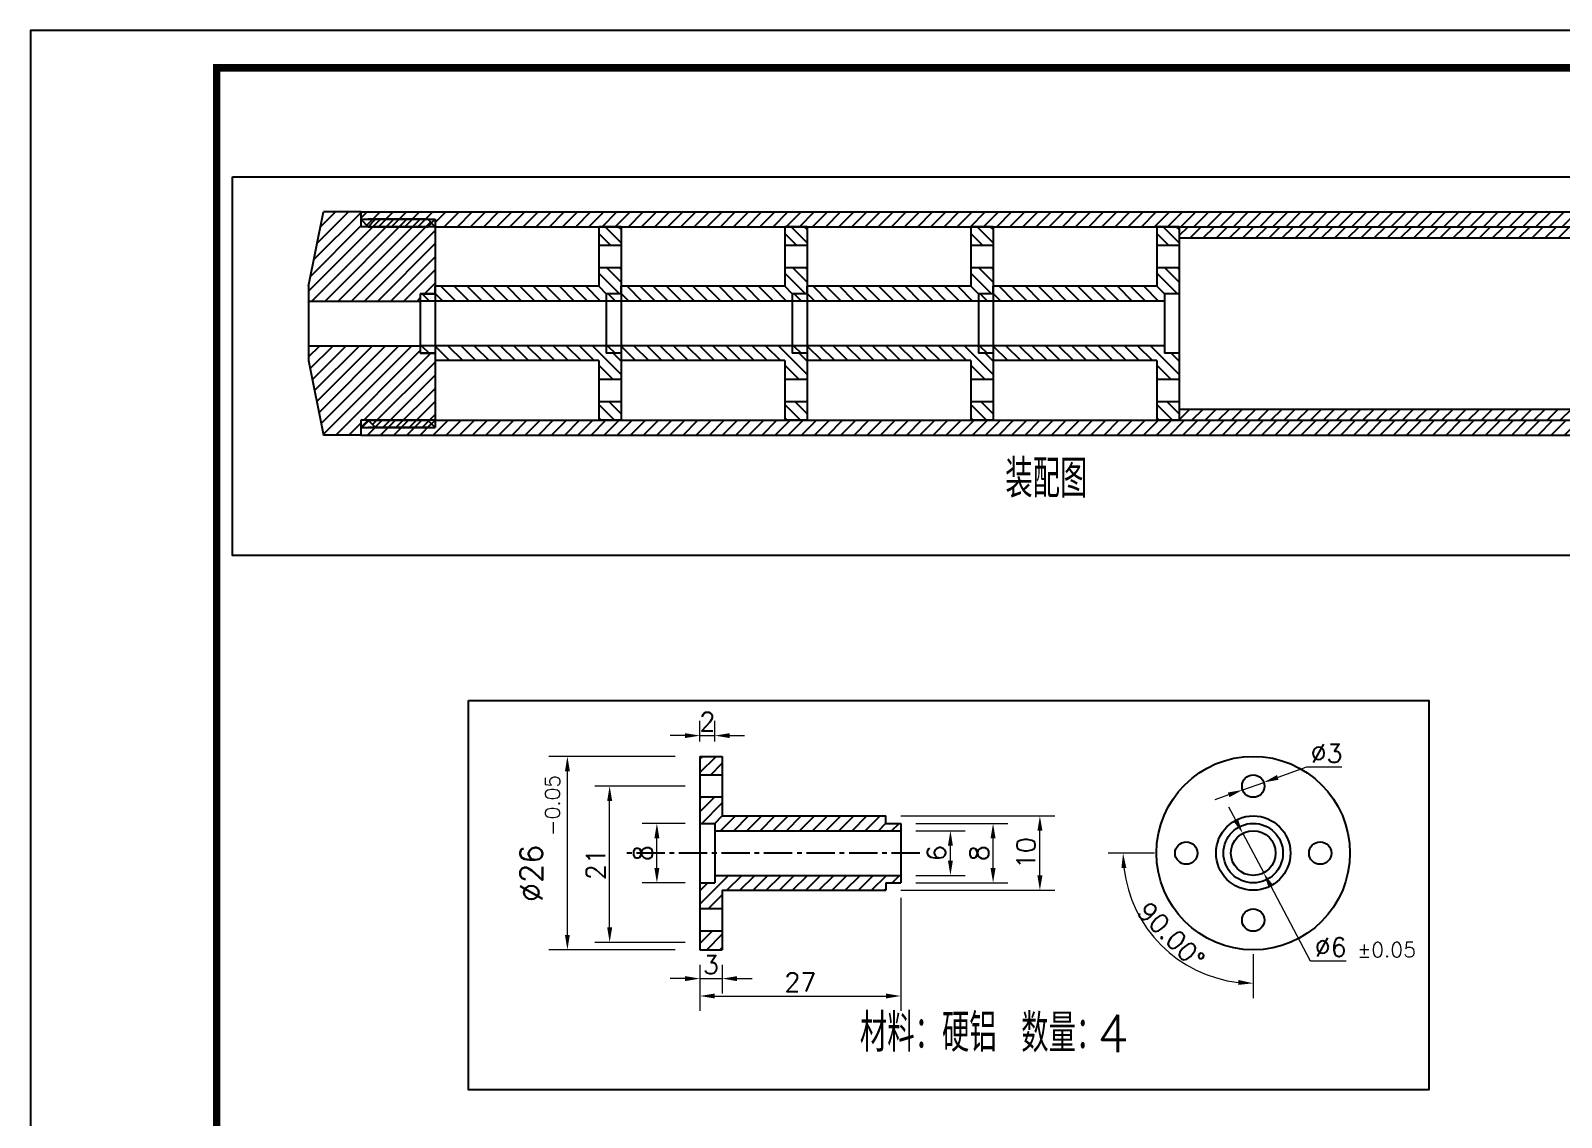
# Model space of a CAD drawing. Header units: millimetres. Extents: x 6728 to 8819, y -1283 to 914.
# Drawn here: x 7458.7 to 7664.4, y -354.6 to -208.6 of the extents above; entities that cross this region are included whole.
import ezdxf

# ---------------------------------------------------------------- set-up
doc = ezdxf.new("R2010")
doc.units = ezdxf.units.MM
doc.header["$LTSCALE"] = 1000
doc.linetypes.add('CENTER2', pattern=[28.575, 19.05, -3.175, 3.175, -3.175])
doc.linetypes.add('DASHDOTX3', pattern=[508, 254, -127, 0, -127])
for name, color, linetype in [('PUB_TEXT', 7, 'Continuous'), ('PUB_TITLE', 7, 'Continuous'), ('中线', 1, 'DASHDOTX3')]:
    doc.layers.add(name, color=color, linetype=linetype)
doc.styles.get("Standard").update_dxf_attribs({"font": 'txt.shx', "bigfont": 'gbcbig.shx'})
doc.styles.add('样式 1', font='txt.shx', dxfattribs={"height": 5.5, "bigfont": 'gbcbig.shx'})
doc.dimstyles.new('DIMN1', dxfattribs={"dimscale": 0.01, "dimtxt": 300, "dimasz": 200, "dimexe": 250, "dimexo": 300, "dimgap": 150, "dimtad": 1, "dimtoh": 1, "dimdsep": 46, "dimtxsty": 'Standard', "dimcen": 2.5, "dimclrd": 256, "dimclre": 256, "dimazin": 0, "dimtfac": 1, "dimtix": 1, "dimtmove": 1, "dimatfit": 0, "dimfxl": 0, "dimtolj": 1, "dimlwd": 9, "dimlwe": 9, "dimarcsym": 0})
doc.dimstyles.new('ISO-25', dxfattribs={"dimtxt": 2.5, "dimasz": 2, "dimexe": 2, "dimexo": 2, "dimtad": 1, "dimtoh": 1, "dimdsep": 46, "dimtxsty": 'Standard', "dimcen": 2.5, "dimclrd": 256, "dimclre": 256, "dimazin": 0, "dimtfac": 1, "dimtix": 1, "dimtmove": 1, "dimatfit": 0, "dimfxl": 0, "dimtolj": 1, "dimlwd": 9, "dimlwe": 9, "dimarcsym": 0})

# ---------------------------------------------------------------- blocks, each defined once
blk = doc.blocks.new('*D719')
at = {"lineweight": 9}
for p, q in [((7545.27, -306.12), (7528.29, -306.12)), ((7530.79, -330.12), (7530.79, -308.12)), ((7545.27, -332.12), (7528.29, -332.12))]:
    blk.add_line(p, q, dxfattribs=at)
for points in [[(7530.46, -308.12), (7531.12, -308.12), (7530.79, -306.12)], [(7530.46, -330.12), (7531.12, -330.12), (7530.79, -332.12)]]:
    blk.add_solid(points)
at = {"layer": 'Defpoints', "color": 0}
for p in [(7530.79, -306.12), (7548.27, -306.12), (7548.27, -332.12)]:
    blk.add_point(p, dxfattribs=at)
at = {"color": 0, "insert": (7525.94, -323.18), "char_height": 3, "attachment_point": 5, "rotation": 90}
blk.add_mtext('\\A1; %%c26', dxfattribs=at)
blk = doc.blocks.new('*D118')
at = {"lineweight": 9}
for p, q in [((7548.6, -334.12), (7548.6, -337.98)), ((7551.6, -334.12), (7551.6, -337.98)), ((7546.6, -335.98), (7544.6, -335.98)), ((7548.6, -335.98), (7551.6, -335.98)), ((7553.6, -335.98), (7555.6, -335.98))]:
    blk.add_line(p, q, dxfattribs=at)
for points in [[(7546.6, -335.65), (7546.6, -336.32), (7548.6, -335.98)], [(7553.6, -335.65), (7553.6, -336.32), (7551.6, -335.98)]]:
    blk.add_solid(points)
at = {"layer": 'Defpoints', "color": 0}
for p in [(7548.6, -332.12), (7551.6, -332.12), (7551.6, -335.98)]:
    blk.add_point(p, dxfattribs=at)
at = {"color": 0, "insert": (7550.1, -334.11), "char_height": 2.5, "attachment_point": 5}
blk.add_mtext('\\A1;3', dxfattribs=at)
blk = doc.blocks.new('*D117')
at = {"lineweight": 9}
for p, q in [((7548.6, -304.12), (7548.6, -301.33)), ((7550.6, -304.12), (7550.6, -301.33)), ((7546.6, -303.33), (7544.6, -303.33)), ((7548.6, -303.33), (7550.6, -303.33)), ((7552.6, -303.33), (7554.6, -303.33))]:
    blk.add_line(p, q, dxfattribs=at)
for points in [[(7546.6, -303), (7546.6, -303.66), (7548.6, -303.33)], [(7552.6, -303), (7552.6, -303.66), (7550.6, -303.33)]]:
    blk.add_solid(points)
at = {"layer": 'Defpoints', "color": 0}
for p in [(7550.6, -303.33), (7548.6, -306.12), (7550.6, -306.12)]:
    blk.add_point(p, dxfattribs=at)
at = {"color": 0, "insert": (7549.6, -301.45), "char_height": 2.5, "attachment_point": 5}
blk.add_mtext('\\A1;2', dxfattribs=at)
blk = doc.blocks.new('*D116')
at = {"lineweight": 9}
for p, q in [((7546.6, -315.12), (7540.82, -315.12)), ((7542.82, -321.12), (7542.82, -317.12)), ((7546.6, -323.12), (7540.82, -323.12))]:
    blk.add_line(p, q, dxfattribs=at)
for points in [[(7542.48, -317.12), (7543.15, -317.12), (7542.82, -315.12)], [(7542.48, -321.12), (7543.15, -321.12), (7542.82, -323.12)]]:
    blk.add_solid(points)
at = {"layer": 'Defpoints', "color": 0}
for p in [(7542.82, -315.12), (7548.6, -315.12), (7548.6, -323.12)]:
    blk.add_point(p, dxfattribs=at)
at = {"color": 0, "insert": (7540.94, -319.12), "char_height": 2.5, "attachment_point": 5, "rotation": 90}
blk.add_mtext('\\A1;8', dxfattribs=at)
blk = doc.blocks.new('*D115')
at = {"lineweight": 9}
for p, q in [((7546.6, -310.11), (7534.47, -310.11)), ((7536.47, -329.11), (7536.47, -312.11)), ((7546.6, -331.11), (7534.47, -331.11))]:
    blk.add_line(p, q, dxfattribs=at)
for points in [[(7536.14, -312.11), (7536.81, -312.11), (7536.47, -310.11)], [(7536.14, -329.11), (7536.81, -329.11), (7536.47, -331.11)]]:
    blk.add_solid(points)
at = {"layer": 'Defpoints', "color": 0}
for p in [(7536.47, -310.11), (7548.6, -310.11), (7548.6, -331.11)]:
    blk.add_point(p, dxfattribs=at)
at = {"color": 0, "insert": (7534.6, -320.61), "char_height": 2.5, "attachment_point": 5, "rotation": 90}
blk.add_mtext('\\A1;21', dxfattribs=at)
blk = doc.blocks.new('*D114')
at = {"lineweight": 9}
for p, q in [((7575.6, -314.12), (7596.29, -314.12)), ((7594.29, -322.12), (7594.29, -316.12)), ((7575.6, -324.12), (7596.29, -324.12))]:
    blk.add_line(p, q, dxfattribs=at)
for points in [[(7593.96, -316.12), (7594.63, -316.12), (7594.29, -314.12)], [(7593.96, -322.12), (7594.63, -322.12), (7594.29, -324.12)]]:
    blk.add_solid(points)
at = {"layer": 'Defpoints', "color": 0}
for p in [(7573.6, -314.12), (7594.29, -314.12), (7573.6, -324.12)]:
    blk.add_point(p, dxfattribs=at)
at = {"color": 0, "insert": (7592.42, -319.12), "char_height": 2.5, "attachment_point": 5, "rotation": 90}
blk.add_mtext('\\A1;10', dxfattribs=at)
blk = doc.blocks.new('*D113')
at = {"lineweight": 9}
for p, q in [((7577.6, -315.12), (7590, -315.12)), ((7588, -321.12), (7588, -317.12)), ((7577.6, -323.12), (7590, -323.12))]:
    blk.add_line(p, q, dxfattribs=at)
for points in [[(7587.66, -317.12), (7588.33, -317.12), (7588, -315.12)], [(7587.66, -321.12), (7588.33, -321.12), (7588, -323.12)]]:
    blk.add_solid(points)
at = {"layer": 'Defpoints', "color": 0}
for p in [(7575.6, -315.12), (7588, -315.12), (7575.6, -323.12)]:
    blk.add_point(p, dxfattribs=at)
at = {"color": 0, "insert": (7586.12, -319.12), "char_height": 2.5, "attachment_point": 5, "rotation": 90}
blk.add_mtext('\\A1;8', dxfattribs=at)
blk = doc.blocks.new('*D112')
at = {"lineweight": 9}
for p, q in [((7577.6, -316.12), (7584.27, -316.12)), ((7582.27, -320.12), (7582.27, -318.12)), ((7577.6, -322.12), (7584.27, -322.12))]:
    blk.add_line(p, q, dxfattribs=at)
for points in [[(7581.93, -318.12), (7582.6, -318.12), (7582.27, -316.12)], [(7581.93, -320.12), (7582.6, -320.12), (7582.27, -322.12)]]:
    blk.add_solid(points)
at = {"layer": 'Defpoints', "color": 0}
for p in [(7575.6, -316.12), (7582.27, -316.12), (7575.6, -322.12)]:
    blk.add_point(p, dxfattribs=at)
at = {"color": 0, "insert": (7580.39, -319.12), "char_height": 2.5, "attachment_point": 5, "rotation": 90}
blk.add_mtext('\\A1;6', dxfattribs=at)
blk = doc.blocks.new('*D111')
at = {"lineweight": 9}
for p, q in [((7575.6, -325.12), (7575.6, -340.32)), ((7548.6, -334.12), (7548.6, -340.32)), ((7550.6, -338.32), (7573.6, -338.32))]:
    blk.add_line(p, q, dxfattribs=at)
for points in [[(7550.6, -337.99), (7550.6, -338.65), (7548.6, -338.32)], [(7573.6, -337.99), (7573.6, -338.65), (7575.6, -338.32)]]:
    blk.add_solid(points)
at = {"layer": 'Defpoints', "color": 0}
for p in [(7575.6, -323.12), (7548.6, -332.12), (7575.6, -338.32)]:
    blk.add_point(p, dxfattribs=at)
at = {"color": 0, "insert": (7562.1, -336.45), "char_height": 2.5, "attachment_point": 5}
blk.add_mtext('\\A1;27', dxfattribs=at)
blk = doc.blocks.new('*D80')
at = {"lineweight": 9}
for p, q in [((7630.1, -307.58), (7626.26, -308.95)), ((7634.89, -307.58), (7630.1, -307.58)), ((7621.55, -310.62), (7624.37, -309.62)), ((7619.66, -311.29), (7617.78, -311.96))]:
    blk.add_line(p, q, dxfattribs=at)
for points in [[(7619.55, -310.98), (7619.77, -311.6), (7621.55, -310.62)], [(7626.15, -308.63), (7626.37, -309.26), (7624.37, -309.62)]]:
    blk.add_solid(points)
at = {"layer": 'Defpoints', "color": 0}
for p in [(7621.55, -310.62), (7624.37, -309.62)]:
    blk.add_point(p, dxfattribs=at)
at = {"color": 0, "insert": (7632.81, -305.71), "char_height": 2.5, "attachment_point": 5}
blk.add_mtext('\\A1;∅3', dxfattribs=at)
blk = doc.blocks.new('*D76')
at = {"lineweight": 9}
for p, q in [((7609.69, -319.12), (7603.47, -319.12)), ((7622.96, -332.69), (7622.96, -338.61))]:
    blk.add_line(p, q, dxfattribs=at)
blk.add_arc((7622.96, -319.12), 17.49, 186.5537, 263.4463, dxfattribs=at)
for points in [[(7605.25, -321.13), (7605.91, -321.1), (7605.47, -319.12)], [(7620.98, -336.17), (7620.94, -336.83), (7622.96, -336.61)]]:
    blk.add_solid(points)
at = {"layer": 'Defpoints', "color": 0}
for p in [(7611.69, -319.12), (7622.96, -319.12), (7622.96, -319.12), (7607.81, -327.87), (7622.96, -330.69)]:
    blk.add_point(p, dxfattribs=at)
at = {"color": 0, "insert": (7611.92, -330.16), "char_height": 2.5, "attachment_point": 5, "rotation": 315}
blk.add_mtext('\\A1;90.00°', dxfattribs=at)
blk = doc.blocks.new('*D81')
at = {"lineweight": 9}
for p, q in [((7620.61, -314.7), (7619.68, -312.94)), ((7621.55, -316.47), (7624.37, -321.77)), ((7630.67, -333.63), (7625.31, -323.53)), ((7635.46, -333.63), (7630.67, -333.63))]:
    blk.add_line(p, q, dxfattribs=at)
for points in [[(7620.91, -314.55), (7620.32, -314.86), (7621.55, -316.47)], [(7625.6, -323.38), (7625.01, -323.69), (7624.37, -321.77)]]:
    blk.add_solid(points)
at = {"layer": 'Defpoints', "color": 0}
for p in [(7621.55, -316.47), (7624.37, -321.77)]:
    blk.add_point(p, dxfattribs=at)
at = {"color": 0, "insert": (7633.38, -331.75), "char_height": 2.5, "attachment_point": 5}
blk.add_mtext('\\A1;∅6', dxfattribs=at)

msp = doc.modelspace()

# ---------------------------------------------------------------- hatches: boundary and pattern name
h = msp.add_hatch()
h.set_pattern_fill('ANSI31', color=256, scale=10, style=0)
h.set_pattern_definition([(45, (-1152.1576, 0.0793), (-0.88388348, 0.88388348), [])])
h.paths.add_polyline_path([(7512.018, -233.944), (7505.018, -233.944), (7504.018, -234.944), (7513.018, -234.944)], flags=17)
h.paths.add_polyline_path([(7513.018, -234.944), (7503.018, -234.944), (7503.018, -232.944), (7498.018, -232.944), (7496.018, -242.944), (7496.018, -244.944), (7511.018, -244.944), (7511.018, -243.944), (7513.018, -243.944)])
h.paths.add_polyline_path([(7513.018, -251.944), (7511.018, -251.944), (7511.018, -250.944), (7496.018, -250.944), (7496.018, -252.944), (7498.018, -262.944), (7503.018, -262.944), (7503.018, -260.944), (7513.018, -260.944)])
h.paths.add_polyline_path([(7513.018, -260.944), (7504.018, -260.944), (7505.018, -261.944), (7512.018, -261.944)], flags=17)
h = msp.add_hatch()
h.set_pattern_fill('ANSI31', color=256, scale=10, style=0)
h.set_pattern_definition([(45, (-422.6831, 202.0498), (-0.88388348, 0.88388348), [])])
h.paths.add_polyline_path([(7688.018, -234.944), (7688.018, -233.944), (7703.018, -233.944), (7703.018, -232.944), (7503.018, -232.944), (7503.018, -233.944), (7513.018, -233.944), (7513.018, -234.944), (7533.018, -234.944)])
h.paths.add_polyline_path([(7513.018, -260.944), (7513.018, -261.944), (7503.018, -261.944), (7503.018, -262.944), (7703.018, -262.944), (7703.018, -261.944), (7688.018, -261.944), (7688.018, -260.944)])
h.paths.add_polyline_path([(7513.018, -261.944), (7512.018, -260.944), (7504.018, -260.944), (7503.018, -261.944)], flags=17)
h.paths.add_polyline_path([(7512.018, -234.944), (7513.018, -233.944), (7503.018, -233.944), (7504.018, -234.944)])
h.paths.add_polyline_path([(7688.018, -233.944), (7689.018, -234.944), (7702.018, -234.944), (7703.018, -233.944)])
h.paths.add_polyline_path([(7703.018, -261.944), (7702.018, -260.944), (7689.018, -260.944), (7688.018, -261.944)], flags=17)
h = msp.add_hatch()
h.set_pattern_fill('ANSI31', color=256, scale=10, style=0)
h.set_pattern_definition([(135, (15967.8074, 71.174), (0.88388348, 0.88388348), [])])
h.paths.add_polyline_path([(7535.018, -255.439), (7538.018, -255.439), (7538.018, -251.944), (7536.018, -251.944), (7536.018, -250.944), (7511.018, -250.944), (7511.018, -251.944), (7513.018, -251.944), (7513.018, -252.944), (7535.018, -252.944)])
h.paths.add_polyline_path([(7535.018, -260.944), (7538.018, -260.944), (7538.018, -258.439), (7535.018, -258.439)])
h.paths.add_polyline_path([(7535.018, -242.944), (7513.018, -242.944), (7513.018, -243.944), (7511.018, -243.944), (7511.018, -244.944), (7536.018, -244.944), (7536.018, -243.944), (7538.018, -243.944), (7538.018, -240.449), (7535.018, -240.449)])
h.paths.add_polyline_path([(7538.018, -237.449), (7538.018, -234.944), (7535.018, -234.944), (7535.018, -237.449)])
h = msp.add_hatch()
h.set_pattern_fill('ANSI31', color=256, scale=10, style=0)
h.set_pattern_definition([(135, (15992.8074, 71.174), (0.88388348, 0.88388348), [])])
h.paths.add_polyline_path([(7560.018, -255.439), (7563.018, -255.439), (7563.018, -251.944), (7561.018, -251.944), (7561.018, -250.944), (7536.018, -250.944), (7536.018, -251.944), (7538.018, -251.944), (7538.018, -252.944), (7560.018, -252.944)])
h.paths.add_polyline_path([(7560.018, -260.944), (7563.018, -260.944), (7563.018, -258.439), (7560.018, -258.439)])
h.paths.add_polyline_path([(7560.018, -242.944), (7538.018, -242.944), (7538.018, -243.944), (7536.018, -243.944), (7536.018, -244.944), (7561.018, -244.944), (7561.018, -243.944), (7563.018, -243.944), (7563.018, -240.449), (7560.018, -240.449)])
h.paths.add_polyline_path([(7563.018, -237.449), (7563.018, -234.944), (7560.018, -234.944), (7560.018, -237.449)])
h = msp.add_hatch()
h.set_pattern_fill('ANSI31', color=256, scale=10, style=0)
h.set_pattern_definition([(135, (16017.8074, 71.174), (0.88388348, 0.88388348), [])])
h.paths.add_polyline_path([(7585.018, -255.439), (7588.018, -255.439), (7588.018, -251.944), (7586.018, -251.944), (7586.018, -250.944), (7561.018, -250.944), (7561.018, -251.944), (7563.018, -251.944), (7563.018, -252.944), (7585.018, -252.944)])
h.paths.add_polyline_path([(7585.018, -260.944), (7588.018, -260.944), (7588.018, -258.439), (7585.018, -258.439)])
h.paths.add_polyline_path([(7585.018, -242.944), (7563.018, -242.944), (7563.018, -243.944), (7561.018, -243.944), (7561.018, -244.944), (7586.018, -244.944), (7586.018, -243.944), (7588.018, -243.944), (7588.018, -240.449), (7585.018, -240.449)])
h.paths.add_polyline_path([(7588.018, -237.449), (7588.018, -234.944), (7585.018, -234.944), (7585.018, -237.449)])
h = msp.add_hatch()
h.set_pattern_fill('ANSI31', color=256, scale=10, style=0)
h.set_pattern_definition([(135, (16042.8074, 71.174), (0.88388348, 0.88388348), [])])
h.paths.add_polyline_path([(7610.018, -255.439), (7613.018, -255.439), (7613.018, -251.944), (7611.018, -251.944), (7611.018, -250.944), (7586.018, -250.944), (7586.018, -251.944), (7588.018, -251.944), (7588.018, -252.944), (7610.018, -252.944)])
h.paths.add_polyline_path([(7610.018, -260.944), (7613.018, -260.944), (7613.018, -258.439), (7610.018, -258.439)])
h.paths.add_polyline_path([(7610.018, -242.944), (7588.018, -242.944), (7588.018, -243.944), (7586.018, -243.944), (7586.018, -244.944), (7611.018, -244.944), (7611.018, -243.944), (7613.018, -243.944), (7613.018, -240.449), (7610.018, -240.449)])
h.paths.add_polyline_path([(7613.018, -237.449), (7613.018, -234.944), (7610.018, -234.944), (7610.018, -237.449)])
h = msp.add_hatch()
h.set_pattern_fill('ANSI31', color=256, scale=10, style=0)
h.set_pattern_definition([(45, (-416.3726, 140.2042), (-0.88388348, 0.88388348), [])])
h.paths.add_polyline_path([(7688.018, -236.444), (7688.018, -234.944), (7613.018, -234.944), (7613.018, -236.444)])
h.paths.add_polyline_path([(7688.018, -260.944), (7688.018, -259.444), (7613.018, -259.444), (7613.018, -260.944)])
h = msp.add_hatch()
h.set_pattern_fill('ANSI31', color=256, scale=10, style=0)
h.set_pattern_definition([(45, (-881.1854, 1e-13), (-0.88388348, 0.88388348), [])])
h.paths.add_polyline_path([(7551.604, -324.118), (7573.604, -324.118), (7573.604, -323.118), (7575.604, -323.118), (7575.604, -322.118), (7550.604, -322.118), (7550.604, -323.118), (7548.604, -323.118), (7548.604, -326.613), (7551.604, -326.613)])
h.paths.add_polyline_path([(7551.604, -329.613), (7548.604, -329.613), (7548.604, -332.118), (7551.604, -332.118)])
h.paths.add_polyline_path([(7551.604, -311.623), (7548.604, -311.623), (7548.604, -315.118), (7550.604, -315.118), (7550.604, -316.118), (7575.604, -316.118), (7575.604, -315.118), (7573.604, -315.118), (7573.604, -314.118), (7551.604, -314.118)])
h.paths.add_polyline_path([(7551.604, -306.118), (7548.604, -306.118), (7548.604, -308.623), (7551.604, -308.623)])

# ---------------------------------------------------------------- linework, layer by layer
for p, q in [((7496.018, -242.944), (7498.018, -232.944)), ((7503.018, -232.944), (7498.018, -232.944)), ((7503.018, -232.944), (7503.018, -234.944)), ((7503.018, -232.944), (7503.018, -234.944)), ((7503.018, -232.944), (7703.018, -232.944)), ((7503.018, -233.944), (7513.018, -233.944)), ((7503.018, -233.944), (7504.018, -234.944)), ((7504.018, -234.944), (7505.018, -233.944)), ((7512.018, -233.944), (7504.018, -233.944)), ((7512.018, -233.944), (7505.018, -233.944)), ((7513.018, -234.944), (7512.018, -233.944)), ((7513.018, -233.944), (7512.018, -234.944)), ((7513.018, -233.944), (7513.018, -234.944)), ((7513.018, -234.944), (7503.018, -234.944)), ((7504.018, -234.944), (7512.018, -234.944)), ((7513.018, -234.944), (7513.018, -251.944)), ((7513.018, -234.944), (7533.018, -234.944)), ((7513.018, -234.944), (7513.018, -241.944)), ((7513.018, -234.944), (7688.018, -234.944)), ((7513.018, -234.944), (7533.018, -234.944)), ((7535.018, -234.944), (7535.018, -242.944)), ((7538.018, -234.944), (7535.018, -234.944)), ((7538.018, -234.944), (7538.018, -260.944)), ((7560.018, -234.944), (7560.018, -242.944)), ((7563.018, -234.944), (7560.018, -234.944)), ((7563.018, -234.944), (7563.018, -260.944)), ((7585.018, -234.944), (7585.018, -242.944)), ((7588.018, -234.944), (7585.018, -234.944)), ((7588.018, -234.944), (7588.018, -260.944)), ((7610.018, -234.944), (7610.018, -242.944)), ((7613.018, -234.944), (7610.018, -234.944)), ((7613.018, -234.944), (7613.018, -260.944)), ((7613.018, -234.944), (7688.018, -234.944)), ((7613.018, -236.444), (7688.018, -236.444)), ((7535.018, -237.449), (7538.018, -237.449)), ((7560.018, -237.449), (7563.018, -237.449)), ((7585.018, -237.449), (7588.018, -237.449)), ((7610.018, -237.449), (7613.018, -237.449)), ((7535.018, -240.449), (7538.018, -240.449)), ((7560.018, -240.449), (7563.018, -240.449)), ((7585.018, -240.449), (7588.018, -240.449)), ((7610.018, -240.449), (7613.018, -240.449)), ((7496.018, -242.944), (7496.018, -252.944)), ((7513.018, -243.944), (7511.018, -243.944)), ((7511.018, -243.944), (7511.018, -251.944)), ((7511.018, -243.944), (7511.018, -251.944)), ((7511.018, -243.944), (7513.018, -243.944)), ((7535.018, -242.944), (7513.018, -242.944)), ((7513.018, -243.944), (7513.018, -242.944)), ((7538.018, -243.944), (7536.018, -243.944)), ((7536.018, -243.944), (7536.018, -251.944)), ((7536.018, -243.944), (7536.018, -251.944)), ((7538.018, -243.944), (7536.018, -243.944)), ((7560.018, -242.944), (7538.018, -242.944)), ((7538.018, -243.944), (7538.018, -242.944)), ((7563.018, -243.944), (7561.018, -243.944)), ((7561.018, -243.944), (7561.018, -251.944)), ((7561.018, -243.944), (7561.018, -251.944)), ((7563.018, -243.944), (7561.018, -243.944)), ((7585.018, -242.944), (7563.018, -242.944)), ((7563.018, -243.944), (7563.018, -242.944)), ((7588.018, -243.944), (7586.018, -243.944)), ((7586.018, -243.944), (7586.018, -251.944)), ((7586.018, -243.944), (7586.018, -251.944)), ((7588.018, -243.944), (7586.018, -243.944)), ((7610.018, -242.944), (7588.018, -242.944)), ((7588.018, -243.944), (7588.018, -242.944)), ((7611.018, -243.944), (7611.018, -251.944)), ((7613.018, -243.944), (7611.018, -243.944)), ((7496.018, -244.944), (7511.018, -244.944)), ((7536.018, -244.944), (7511.018, -244.944)), ((7561.018, -244.944), (7536.018, -244.944)), ((7586.018, -244.944), (7561.018, -244.944)), ((7611.018, -244.944), (7586.018, -244.944)), ((7496.018, -250.944), (7511.018, -250.944)), ((7536.018, -250.944), (7511.018, -250.944)), ((7561.018, -250.944), (7536.018, -250.944)), ((7586.018, -250.944), (7561.018, -250.944)), ((7611.018, -250.944), (7586.018, -250.944)), ((7496.018, -252.944), (7498.018, -262.944)), ((7513.018, -251.944), (7511.018, -251.944)), ((7511.018, -251.944), (7513.018, -251.944)), ((7513.018, -251.944), (7513.018, -252.944)), ((7513.018, -251.944), (7513.018, -260.944)), ((7535.018, -252.944), (7513.018, -252.944)), ((7535.018, -252.944), (7535.018, -260.944)), ((7538.018, -251.944), (7536.018, -251.944)), ((7538.018, -251.944), (7536.018, -251.944)), ((7538.018, -251.944), (7538.018, -252.944)), ((7560.018, -252.944), (7538.018, -252.944)), ((7560.018, -252.944), (7560.018, -260.944)), ((7563.018, -251.944), (7561.018, -251.944)), ((7563.018, -251.944), (7561.018, -251.944)), ((7563.018, -251.944), (7563.018, -252.944)), ((7585.018, -252.944), (7563.018, -252.944)), ((7585.018, -252.944), (7585.018, -260.944)), ((7588.018, -251.944), (7586.018, -251.944)), ((7588.018, -251.944), (7586.018, -251.944)), ((7588.018, -251.944), (7588.018, -252.944)), ((7610.018, -252.944), (7588.018, -252.944)), ((7610.018, -252.944), (7610.018, -260.944)), ((7613.018, -251.944), (7611.018, -251.944)), ((7513.018, -253.944), (7513.018, -260.944)), ((7535.018, -255.439), (7538.018, -255.439)), ((7560.018, -255.439), (7563.018, -255.439)), ((7585.018, -255.439), (7588.018, -255.439)), ((7610.018, -255.439), (7613.018, -255.439)), ((7535.018, -258.439), (7538.018, -258.439)), ((7560.018, -258.439), (7563.018, -258.439)), ((7585.018, -258.439), (7588.018, -258.439)), ((7610.018, -258.439), (7613.018, -258.439)), ((7513.018, -260.944), (7503.018, -260.944)), ((7503.018, -260.944), (7503.018, -262.944)), ((7503.018, -261.944), (7504.018, -260.944)), ((7503.018, -260.944), (7503.018, -262.944)), ((7504.018, -260.944), (7505.018, -261.944)), ((7504.018, -260.944), (7512.018, -260.944)), ((7513.018, -260.944), (7512.018, -261.944)), ((7513.018, -261.944), (7512.018, -260.944)), ((7513.018, -260.944), (7533.018, -260.944)), ((7513.018, -260.944), (7688.018, -260.944)), ((7513.018, -260.944), (7513.018, -261.944)), ((7513.018, -260.944), (7533.018, -260.944)), ((7538.018, -260.944), (7535.018, -260.944)), ((7563.018, -260.944), (7560.018, -260.944)), ((7588.018, -260.944), (7585.018, -260.944)), ((7613.018, -260.944), (7610.018, -260.944)), ((7613.018, -259.444), (7688.018, -259.444)), ((7613.018, -260.944), (7688.018, -260.944)), ((7503.018, -262.944), (7498.018, -262.944)), ((7503.018, -261.944), (7513.018, -261.944)), ((7503.018, -262.944), (7703.018, -262.944)), ((7512.018, -261.944), (7504.018, -261.944)), ((7512.018, -261.944), (7505.018, -261.944)), ((7548.604, -306.118), (7551.604, -306.118)), ((7548.604, -306.118), (7548.604, -332.118)), ((7551.604, -306.118), (7551.604, -314.118)), ((7551.604, -308.623), (7548.604, -308.623)), ((7551.604, -311.623), (7548.604, -311.623)), ((7551.604, -314.118), (7573.604, -314.118)), ((7573.604, -315.118), (7573.604, -314.118)), ((7548.604, -315.118), (7550.604, -315.118)), ((7550.604, -315.118), (7550.604, -323.118)), ((7550.604, -316.118), (7575.604, -316.118)), ((7573.604, -315.118), (7575.604, -315.118)), ((7575.604, -315.118), (7575.604, -323.118)), ((7550.604, -322.118), (7575.604, -322.118)), ((7548.604, -323.118), (7550.604, -323.118)), ((7551.604, -324.118), (7573.604, -324.118)), ((7551.604, -324.118), (7551.604, -332.118)), ((7573.604, -323.118), (7573.604, -324.118)), ((7573.604, -323.118), (7575.604, -323.118)), ((7551.604, -326.613), (7548.604, -326.613)), ((7551.604, -329.613), (7548.604, -329.613)), ((7548.604, -332.118), (7551.604, -332.118))]:
    msp.add_line(p, q)
for points in [[(7485.8, -228.263), (7740.818, -228.263), (7740.818, -279.125), (7485.8, -279.125)], [(7517.504, -298.62), (7646.544, -298.62), (7646.544, -350.925), (7517.504, -350.925)]]:
    msp.add_lwpolyline(points, close=True)
for centre, radius in [((7622.961, -319.118), 13), ((7622.961, -310.118), 1.5), ((7622.961, -319.118), 5), ((7622.961, -319.118), 4), ((7622.961, -319.118), 3), ((7613.961, -319.118), 1.5), ((7631.961, -319.118), 1.5), ((7622.961, -328.118), 1.5)]:
    msp.add_circle(centre, radius)
at = {"layer": 'PUB_TITLE'}
msp.add_lwpolyline([(7458.651, -505.597), (7878.651, -505.597), (7878.651, -208.597), (7458.651, -208.597)], close=True, dxfattribs=at)
at = {"layer": 'PUB_TITLE', "const_width": 1}
msp.add_lwpolyline([(7483.651, -500.597), (7873.651, -500.597), (7873.651, -213.597), (7483.651, -213.597)], close=True, dxfattribs=at)
at = {"layer": '中线', "linetype": 'CENTER2', "ltscale": 0.0002}
msp.add_line((7578.163, -319.118), (7538.585, -319.118), dxfattribs=at)

# ---------------------------------------------------------------- texts
at = {"layer": 'PUB_TEXT', "style": '样式 1'}
for s, height, p in [('装配图', 5.1064, (7589.641, -271.348)), ('%%p0.05', 2, (7636.939, -333.103)), ('材料：硬铝', 5.1064, (7570.1, -345.803)), ('数量：', 5.1064, (7591.782, -345.864)), ('4', 5, (7601.994, -345.864))]:
    msp.add_text(s, height=height, dxfattribs=at).set_placement(p)
msp.add_text('-0.05', height=2, rotation=90, dxfattribs=at).set_placement((7529.784, -316.824))

# ---------------------------------------------------------------- dimensions: what is measured, and where the dimension line sits
for base, p1, p2, picture, middle in [((7550.604, -303.328), (7548.604, -306.119), (7550.604, -306.119), '*D117', (7549.604, -301.453)), ((7575.604, -338.321), (7548.604, -332.118), (7575.604, -323.118), '*D111', (7562.104, -336.446)), ((7551.604, -335.984), (7548.604, -332.118), (7551.604, -332.118), '*D118', (7550.104, -334.109))]:
    dim = msp.add_linear_dim(base=base, p1=p1, p2=p2, dimstyle='ISO-25')
    dim.commit()
    dim.dimension.update_dxf_attribs({"geometry": picture, "text_midpoint": middle})
for p1, p2, picture, middle in [((7621.547, -310.62), (7624.374, -309.616), '*D80', (7630.101, -307.581)), ((7621.553, -316.469), (7624.368, -321.767), '*D81', (7630.669, -333.627))]:
    dim = msp.add_diameter_dim_2p(p1=p1, p2=p2, dimstyle='ISO-25')
    dim.commit()
    dim.dimension.update_dxf_attribs({"geometry": picture, "text_midpoint": middle, "dimtype": 131})
dim = msp.add_linear_dim(base=(7530.789, -306.118), p1=(7548.268, -332.118), p2=(7548.268, -306.118), angle=90, text=' %%c26', dimstyle='DIMN1')
dim.commit()
dim.dimension.update_dxf_attribs({"geometry": '*D719', "text_midpoint": (7528.939, -323.176), "dimtype": 129})
for base, p1, p2, picture, middle in [((7536.473, -310.113), (7548.604, -331.113), (7548.604, -310.113), '*D115', (7534.598, -320.613)), ((7594.292, -314.118), (7573.604, -324.118), (7573.604, -314.118), '*D114', (7592.417, -319.118)), ((7542.817, -315.118), (7548.604, -323.118), (7548.604, -315.118), '*D116', (7540.942, -319.118)), ((7587.996, -315.118), (7575.604, -323.118), (7575.604, -315.118), '*D113', (7586.121, -319.118)), ((7582.267, -316.118), (7575.604, -322.118), (7575.604, -316.118), '*D112', (7580.392, -319.118))]:
    dim = msp.add_linear_dim(base=base, p1=p1, p2=p2, angle=90, dimstyle='ISO-25')
    dim.commit()
    dim.dimension.update_dxf_attribs({"geometry": picture, "text_midpoint": middle})
dim = msp.add_angular_dim_2l(base=(7607.81, -327.865), line1=((7622.961, -319.118), (7611.685, -319.118)), line2=((7622.961, -319.118), (7622.961, -330.689)), dimstyle='ISO-25')
dim.commit()
dim.dimension.update_dxf_attribs({"geometry": '*D76', "text_midpoint": (7611.916, -330.163)})

doc.saveas('drawing.dxf')
